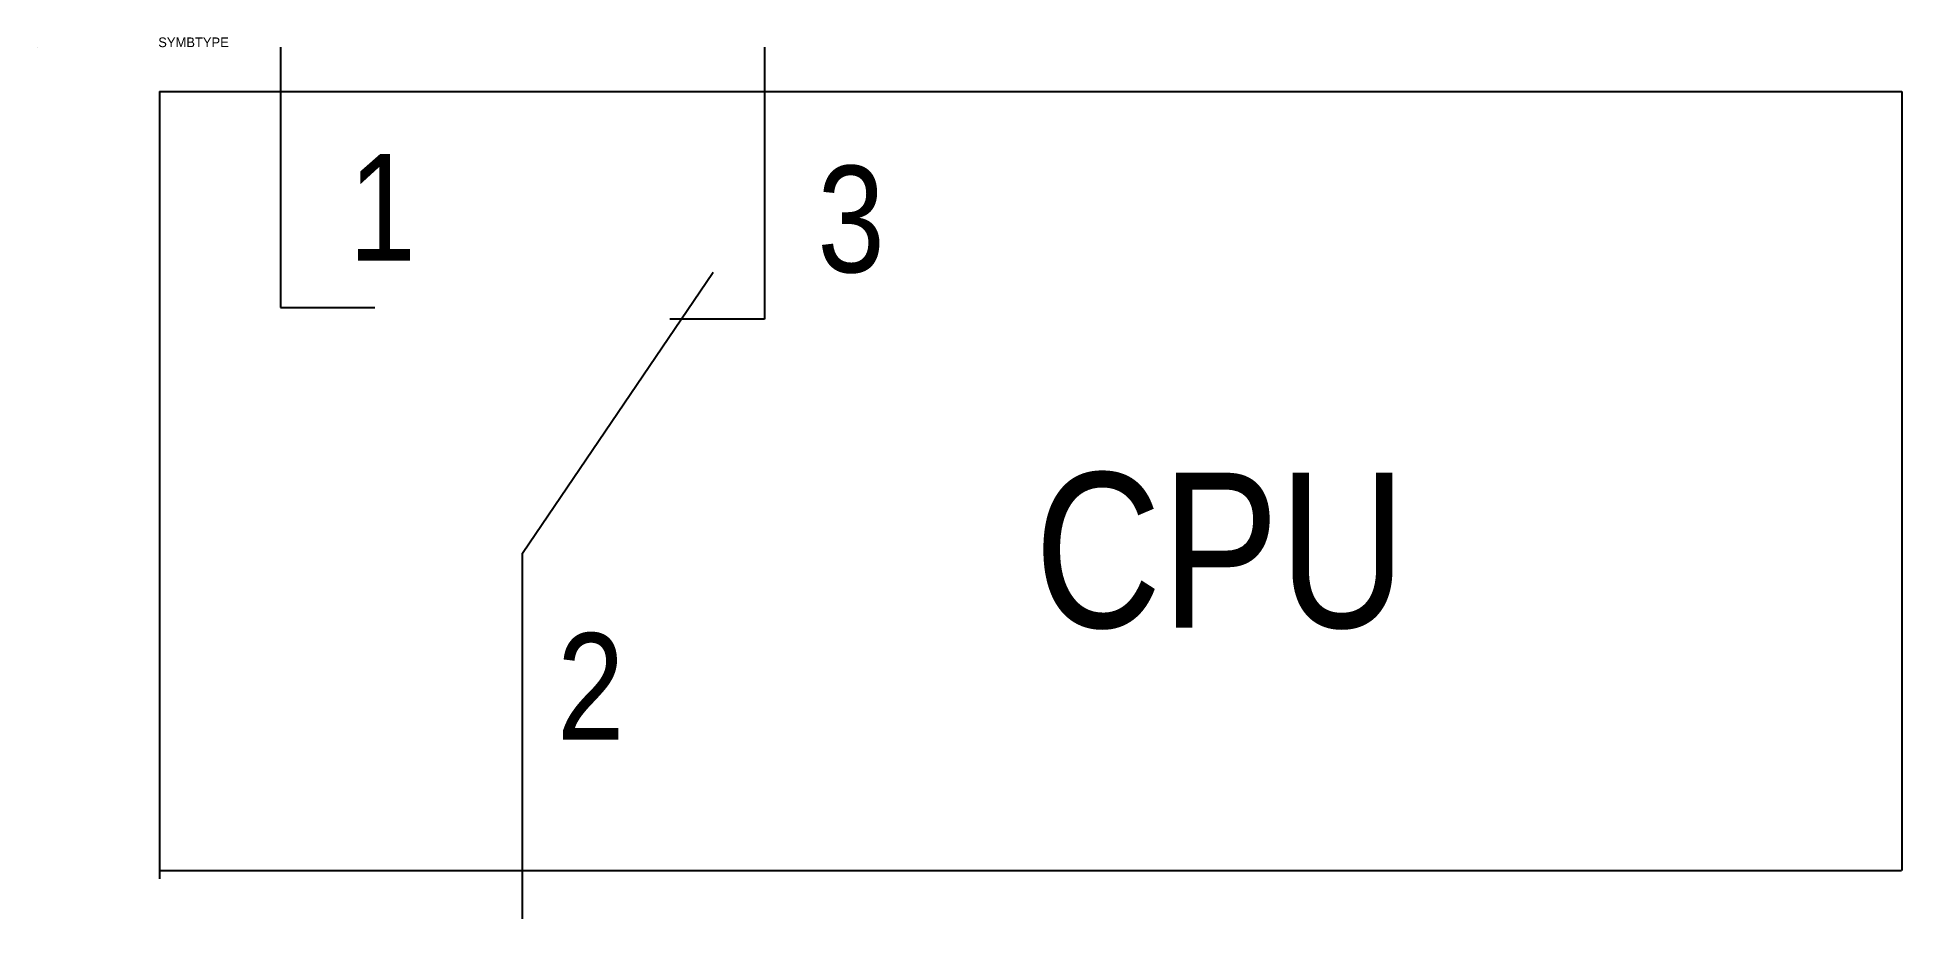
# Model space of a CAD drawing. Extents: x 188 to 226, y 108 to 210.
# Drawn here: x 187.5 to 226.03, y 192 to 210.2 of the extents above.
import ezdxf

# ---------------------------------------------------------------- set-up
doc = ezdxf.new("R2010")
doc.units = 0
doc.header["$MEASUREMENT"] = 0
doc.linetypes.add('DASHED', pattern=[19.05, 12.7, -6.35])
doc.layers.get('0').update_dxf_attribs({"linetype": 'CONTINUOUS'})
doc.layers.add('1', color=8, linetype='CONTINUOUS')
doc.layers.add('11', color=30, linetype='DASHED')

msp = doc.modelspace()

# ---------------------------------------------------------------- linework, layer by layer
at = {"layer": '1'}
for p, q in [((187.5, 210), (187.5, 210)), ((192.527, 210), (192.527, 204.626)), ((202.527, 210), (202.527, 204.385)), ((190.027, 209.083), (226.027, 209.083)), ((190.027, 209.083), (190.027, 195.4)), ((190.027, 209.057), (190.027, 192.824)), ((226.027, 209.083), (226.027, 192.998)), ((197.527, 199.548), (201.469, 205.35)), ((192.527, 204.626), (194.474, 204.626)), ((202.527, 204.385), (200.572, 204.385)), ((197.527, 192), (197.527, 199.548)), ((190.027, 192.998), (226.021, 192.998)), ((190.027, 192.998), (191.48, 192.998)), ((193.48, 192.998), (201.48, 192.998)), ((203.48, 192.998), (211.48, 192.998)), ((213.48, 192.998), (221.48, 192.998))]:
    msp.add_line(p, q, dxfattribs=at)

# ---------------------------------------------------------------- texts
at = {"flags": 1}
msp.add_attdef('SYMBTYPE', (190, 210), 'GN', height=0.2, dxfattribs=at)
at = {"layer": '1', "width": 0.85}
for s, p in [('1', (193.936, 205.592)), ('3', (203.621, 205.35)), ('2', (198.241, 195.697))]:
    msp.add_text(s, height=2.2, dxfattribs=at).set_placement(p)
at = {"layer": '11', "width": 0.85}
msp.add_text('CPU', height=3.2, dxfattribs=at).set_placement((208.105, 198.011))

doc.saveas('drawing.dxf')
